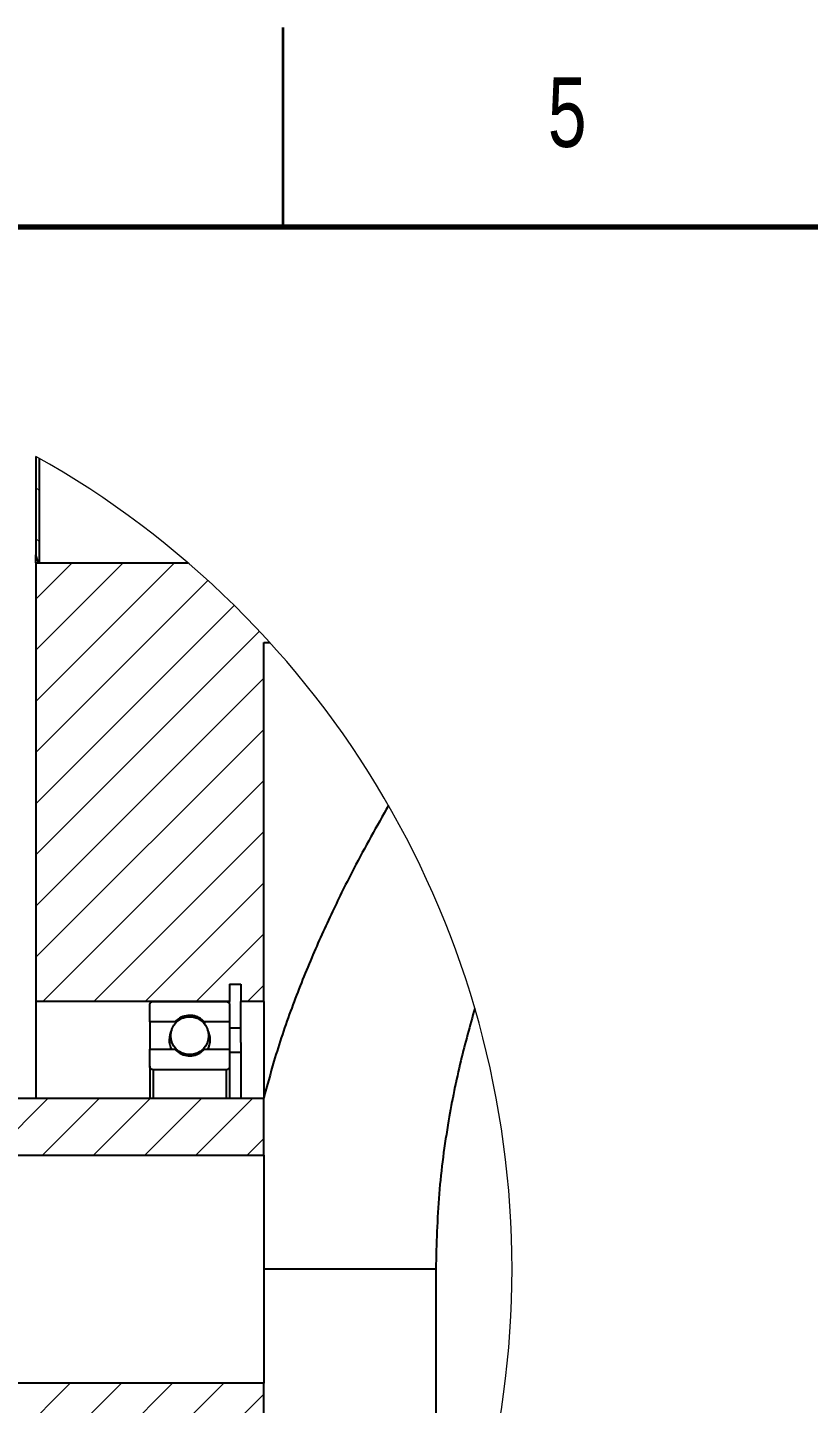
# Model space of a CAD drawing. Header units: millimetres. Extents: x -48 to 1187, y 2 to 839.
# Drawn here: x 922.1 to 990.6, y 717.7 to 838.5 of the extents above; entities that cross this region are included whole.
import ezdxf

# ---------------------------------------------------------------- set-up
doc = ezdxf.new("R2010")
doc.units = ezdxf.units.MM
doc.styles.add('SLDTEXTSTYLE0', font='TXT', dxfattribs={"width": 0.75})

# ---------------------------------------------------------------- blocks, each defined once
blk = doc.blocks.new('SW_HATCH_4')
at = {"color": 0, "linetype": 'Continuous', "lineweight": 18}
for p, q in [((-3.18, 6.62), (-2.88, 6.32)), ((-3.18, 2.13), (-2.88, 1.83)), ((0, 0), (-3.18, -3.18)), ((4.49, 0), (-3.18, -7.67)), ((8.98, 0), (-3.18, -12.16)), ((11.92, -1.55), (-3.18, -16.66)), ((14.22, -3.74), (-3.18, -21.15)), ((16.44, -6.01), (-3.18, -25.64)), ((16.82, -10.13), (-3.18, -30.13)), ((16.82, -14.62), (-3.18, -34.62)), ((16.82, -19.11), (-2.58, -38.5)), ((16.82, -23.6), (1.91, -38.5)), ((16.82, -28.09), (6.4, -38.5)), ((16.82, -32.58), (10.89, -38.5)), ((16.82, -37.07), (15.38, -38.5)), ((-2.1, -47), (-7.1, -52)), ((2.39, -47), (-2.61, -52)), ((6.88, -47), (1.88, -52)), ((11.37, -47), (6.37, -52)), ((15.86, -47), (10.86, -52)), ((16.82, -50.54), (15.35, -52)), ((-0.16, -72), (-5.16, -77)), ((4.33, -72), (-0.67, -77)), ((8.82, -72), (3.82, -77)), ((13.31, -72), (8.31, -77)), ((16.82, -72.99), (12.8, -77))]:
    blk.add_line(p, q, dxfattribs=at)

msp = doc.modelspace()

# ---------------------------------------------------------------- linework, layer by layer
at = {"color": 7, "linetype": 'Continuous', "lineweight": 35}
msp.add_line((944.5, 821), (944.5, 838.5), dxfattribs=at)
at = {"color": 7, "linetype": 'Continuous', "lineweight": 70}
msp.add_line((20, 821), (1169, 821), dxfattribs=at)
at = {"color": 7, "linetype": 'Continuous', "lineweight": 25}
for p, q in [((922.808714, 800.852863), (922.808714, 792.225448)), ((923.108714, 800.683824), (923.108714, 791.511325)), ((922.808714, 791.511325), (922.808714, 792.225448)), ((922.808714, 791.511325), (922.808714, 753.011314)), ((922.808714, 791.511325), (936.153015, 791.511325)), ((942.808716, 784.511326), (943.344774, 784.511326)), ((942.808716, 753.011314), (942.808716, 784.511326)), ((939.808713, 754.511325), (940.808715, 754.511325)), ((939.808713, 754.511325), (939.808713, 753.011314)), ((940.808715, 754.511325), (940.808715, 753.011314)), ((939.808713, 753.011314), (922.808714, 753.011314)), ((922.808714, 753.011314), (922.808714, 744.511334)), ((932.808714, 751.211313), (932.808714, 752.711324)), ((933.108715, 753.011314), (939.508716, 753.011314)), ((939.808713, 752.837924), (939.808713, 753.011314)), ((939.808713, 752.711324), (939.808713, 751.211313)), ((942.808716, 753.011314), (940.808715, 753.011314)), ((940.808715, 749.412922), (940.808715, 753.011314)), ((942.808716, 753.011314), (942.808716, 744.623063)), ((935.000805, 751.211313), (932.808714, 751.211313)), ((932.808714, 751.211313), (932.808714, 748.811332)), ((937.616622, 751.211313), (937.616622, 751.024274)), ((939.808713, 751.211313), (937.616622, 751.211313)), ((939.808713, 751.211313), (939.808713, 748.811332)), ((939.808713, 750.683246), (940.808715, 750.683246)), ((934.643933, 748.955546), (934.59296, 748.815326)), ((938.022355, 748.821942), (937.973497, 748.955546)), ((940.808715, 749.412922), (940.808715, 748.566059)), ((932.808714, 748.811332), (935.000805, 748.811332)), ((932.808714, 747.311322), (932.808714, 748.811332)), ((937.616622, 748.811332), (939.808713, 748.811332)), ((939.808713, 748.811332), (939.808713, 747.311322)), ((939.808713, 748.566059), (940.808715, 748.566059)), ((940.808715, 748.566059), (940.808715, 744.511334)), ((932.808714, 747.311322), (932.808714, 744.511334)), ((939.508716, 747.011332), (933.108715, 747.011332)), ((933.108715, 747.011332), (933.108715, 744.511334)), ((939.508716, 747.011332), (939.508716, 744.511334)), ((939.808713, 747.311322), (939.808713, 744.511334)), ((884.333715, 744.511334), (942.808716, 744.511334)), ((942.808716, 739.511309), (942.808716, 744.511334)), ((884.058714, 739.511309), (942.808716, 739.511309)), ((942.808716, 739.511309), (942.808716, 719.511313)), ((957.908207, 729.511319), (942.808716, 729.511319)), ((957.908207, 729.511319), (957.908207, 697.112529)), ((942.808716, 719.511313), (817.808716, 719.511313)), ((942.808716, 714.511318), (942.808716, 719.511313))]:
    msp.add_line(p, q, dxfattribs=at)
msp.add_circle((936.308712, 749.999627), 1.661486, dxfattribs=at)
at = {"color": 7, "linetype": 'Continuous', "lineweight": 18}
for centre, radius, start, end in [((882.808702, 729.51131), 81.790086, 0.00000592, 60.72138184), ((882.808678, 729.511341), 81.79011, 299.27862794, 359.9999843)]:
    msp.add_arc(centre, radius, start, end, dxfattribs=at)
at = {"color": 7, "linetype": 'Continuous', "lineweight": 25}
for centre, radius, start, end in [((923.808718, 792.225469), 1.000004, 180.0011794, 225.57286976), ((936.308666, 749.640017), 1.799953, 151.94888712, 207.72814494), ((936.308704, 749.640011), 1.800009, 331.98114742, 28.05038923)]:
    msp.add_arc(centre, radius, start, end, dxfattribs=at)
for points, knots in [([(953.753887, 770.210205), (952.722455, 768.376489), (951.000062, 765.314355), (948.785329, 760.841234), (946.939878, 756.766761), (945.203843, 752.394425), (943.805843, 748.27105), (943.097003, 745.598334), (942.808716, 744.511334)], [0, 0, 0, 0, 0.2252142383, 0.3760866095, 0.5342572589, 0.7039941705, 0.8796136435, 1, 1, 1, 1]), ([(932.808714, 752.711324), (932.808849, 752.717853), (932.809677, 752.757953), (932.827563, 752.831183), (932.882929, 752.917551), (932.963894, 752.980354), (933.04395, 753.008263), (933.093128, 753.01058), (933.108715, 753.011314)], [0, 0, 0, 0, 0.0417473984, 0.2564154495, 0.4710724993, 0.6857427672, 0.9003947662, 1, 1, 1, 1]), ([(939.508716, 753.011314), (939.537367, 753.0089), (939.59969, 753.00365), (939.687489, 752.959064), (939.759049, 752.886417), (939.801673, 752.799346), (939.806539, 752.738504), (939.808713, 752.711324)], [0, 0, 0, 0, 0.1826518878, 0.39730902268, 0.61199821314, 0.82666509461, 1, 1, 1, 1]), ([(937.616622, 751.211313), (937.467343, 751.345021), (937.168709, 751.612505), (936.583634, 751.797723), (935.980763, 751.788844), (935.418777, 751.591942), (935.135795, 751.334243), (935.000805, 751.211313)], [0, 0, 0, 0, 0.2034953123, 0.4070937869, 0.6106893933, 0.814288422, 1, 1, 1, 1]), ([(961.331664, 752.397178), (960.903715, 750.868109), (959.993671, 747.616506), (958.908449, 742.186254), (958.074263, 736.081594), (957.963952, 731.716936), (957.908207, 729.511319)], [0, 0, 0, 0, 0.205120038, 0.4361929495, 0.7150881229, 1, 1, 1, 1]), ([(935.000805, 748.811332), (935.150085, 748.677625), (935.44872, 748.410144), (936.033796, 748.224919), (936.636658, 748.233813), (937.198669, 748.430664), (937.481636, 748.688388), (937.616622, 748.811332)], [0, 0, 0, 0, 0.2034957227, 0.4070923951, 0.6106886786, 0.8142835996, 1, 1, 1, 1]), ([(933.108715, 747.011332), (933.080061, 747.01373), (933.017728, 747.018949), (932.929961, 747.063594), (932.858367, 747.136194), (932.815756, 747.223282), (932.810889, 747.284132), (932.808714, 747.311322)], [0, 0, 0, 0, 0.18264327488, 0.39731250829, 0.61195333127, 0.8266081233, 1, 1, 1, 1]), ([(939.808713, 747.311322), (939.808579, 747.304783), (939.807753, 747.264682), (939.789856, 747.191456), (939.734503, 747.105094), (939.653535, 747.042291), (939.57348, 747.014383), (939.524302, 747.012066), (939.508716, 747.011332)], [0, 0, 0, 0, 0.0418109978, 0.256417913, 0.4710713105, 0.6857422194, 0.9004023833, 1, 1, 1, 1])]:
    msp.add_open_spline(points, degree=3, knots=knots, dxfattribs=at)

# ---------------------------------------------------------------- block references
at = {"color": 7, "linetype": 'Continuous', "lineweight": 18}
msp.add_blockref('SW_HATCH_4', (925.993347, 791.511325), dxfattribs=at)

# ---------------------------------------------------------------- texts
at = {"color": 7, "linetype": 'Continuous', "lineweight": 0, "insert": (969.438617, 834.11369), "char_height": 6.096, "attachment_point": 2, "style": 'SLDTEXTSTYLE0'}
msp.add_mtext('5', dxfattribs=at)

doc.saveas('drawing.dxf')
